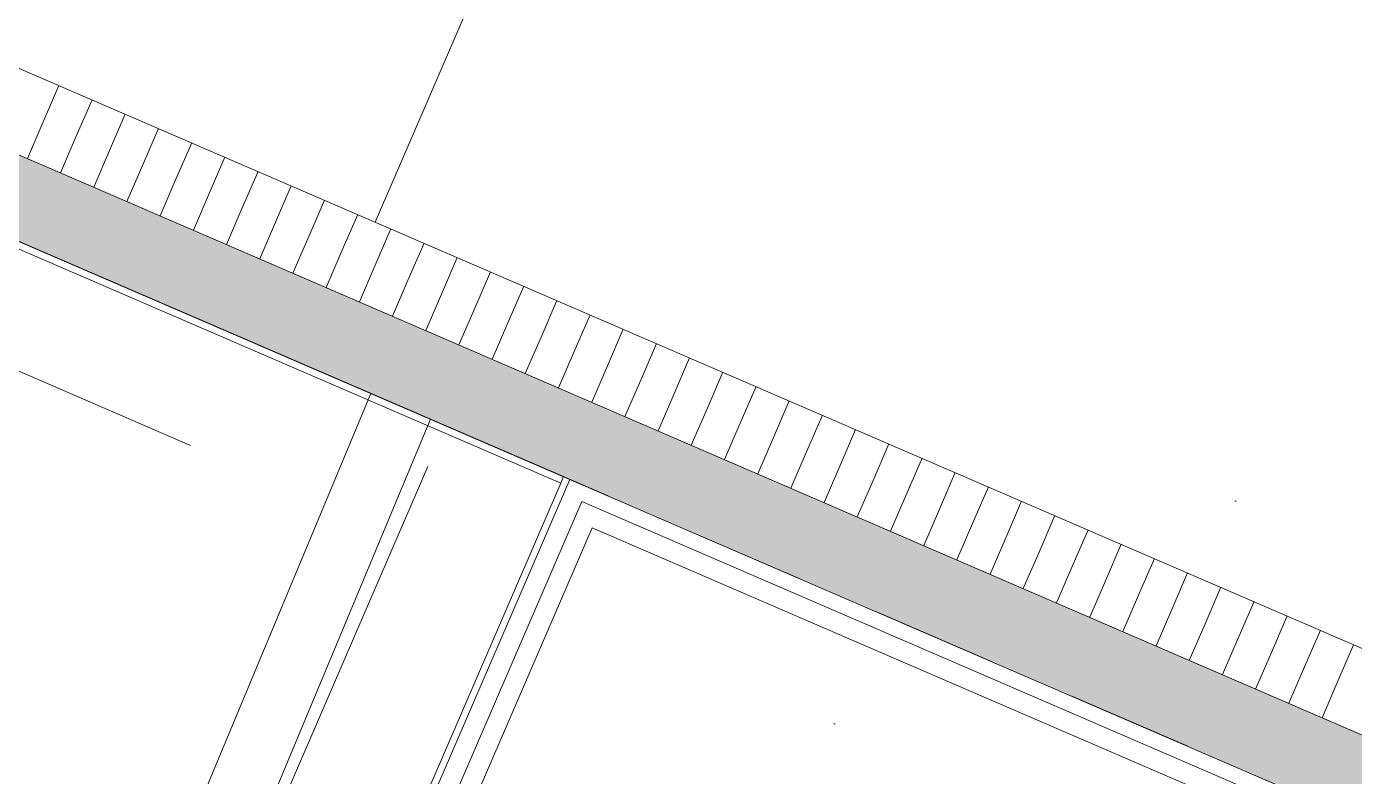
# Model space of a CAD drawing. Header units: millimetres. Extents: x 12535370 to 12566104, y 356204400 to 356234587.
# Drawn here: x 12546661 to 12550000, y 356225724 to 356227609 of the extents above; entities that cross this region are included whole.
import ezdxf
from ezdxf.enums import TextEntityAlignment as Align

# ---------------------------------------------------------------- set-up
doc = ezdxf.new("R2010")
doc.units = ezdxf.units.MM
doc.header["$MEASUREMENT"] = 0
doc.linetypes.add('Dashed Long', pattern=[529.166651, 317.499995, -211.666656])
doc.linetypes.add('Dot & Dashed', pattern=[6702.78, 3527.78, -1763.89, 0, -1411.11])
for name, color, linetype in [('New_045 Dachkonstruktionen', 7, 'Continuous'), ('New_255 Plangrafiken', 7, 'Continuous'), ('New_290 Raster _ Achsen', 7, 'Continuous')]:
    doc.layers.add(name, color=color, linetype=linetype)
for name, color, linetype, lineweight in [('New_045 Dachkonstruktionen_Pen_No__1', 7, 'Continuous', 13), ('New_255 Plangrafiken_Pen_No__1', 7, 'Continuous', 13), ('New_255 Plangrafiken_Pen_No__39', 8, 'Continuous', 13), ('New_290 Raster _ Achsen_Pen_No__108', 7, 'Continuous', 13), ('New_Baulinie_Pen_No__21', 1, 'Continuous', 13)]:
    doc.layers.add(name, color=color, linetype=linetype, lineweight=lineweight)
doc.layers.add('New_255 Plangrafiken_Pen_No__38', color=253, linetype='Continuous', lineweight=13, true_color=0xa2a2a2)
doc.styles.add('GENERATED_STYLE_1', font='arial.ttf')

# ---------------------------------------------------------------- blocks, each defined once
blk = doc.blocks.new('*X10', base_point=(12240439.2, 356160438.4))
at = {"layer": 'New_255 Plangrafiken_Pen_No__39', "color": 8, "linetype": 'Continuous', "lineweight": 13}
for p, q in [((12546742.2, 356227461.1), (12546702.6, 356227369.3)), ((12546742.2, 356227461.1), (12546702.6, 356227369.3)), ((12546825.7, 356227425.1), (12546786, 356227333.3)), ((12546825.7, 356227425.1), (12546786, 356227333.3)), ((12546909.2, 356227389), (12546869.5, 356227297.2)), ((12546909.2, 356227389), (12546869.5, 356227297.2)), ((12546702.6, 356227369.3), (12546662.9, 356227277.5)), ((12546702.6, 356227369.3), (12546662.9, 356227277.5)), ((12546992.6, 356227353), (12546953, 356227261.1)), ((12546992.6, 356227353), (12546953, 356227261.1)), ((12546786, 356227333.3), (12546746.4, 356227241.5)), ((12546786, 356227333.3), (12546746.4, 356227241.5)), ((12547076.1, 356227316.9), (12547036.4, 356227225.1)), ((12547076.1, 356227316.9), (12547036.4, 356227225.1)), ((12546869.5, 356227297.2), (12546829.9, 356227205.4)), ((12546869.5, 356227297.2), (12546829.9, 356227205.4)), ((12547159.6, 356227280.8), (12547119.9, 356227189)), ((12547159.6, 356227280.8), (12547119.9, 356227189)), ((12546953, 356227261.1), (12546913.3, 356227169.3)), ((12546953, 356227261.1), (12546913.3, 356227169.3)), ((12547243, 356227244.8), (12547203.4, 356227153)), ((12547243, 356227244.8), (12547203.4, 356227153)), ((12547036.4, 356227225.1), (12546996.8, 356227133.3)), ((12547036.4, 356227225.1), (12546996.8, 356227133.3)), ((12547326.5, 356227208.7), (12547286.8, 356227116.9)), ((12547326.5, 356227208.7), (12547286.8, 356227116.9)), ((12547119.9, 356227189), (12547080.3, 356227097.2)), ((12547119.9, 356227189), (12547080.3, 356227097.2)), ((12547410, 356227172.7), (12547370.3, 356227080.9)), ((12547410, 356227172.7), (12547370.3, 356227080.9)), ((12547203.4, 356227153), (12547163.7, 356227061.2)), ((12547203.4, 356227153), (12547163.7, 356227061.2)), ((12547286.8, 356227116.9), (12547247.2, 356227025.1)), ((12547286.8, 356227116.9), (12547247.2, 356227025.1)), ((12547493.4, 356227136.6), (12547453.8, 356227044.8)), ((12547493.4, 356227136.6), (12547453.8, 356227044.8)), ((12547370.3, 356227080.9), (12547330.7, 356226989.1)), ((12547370.3, 356227080.9), (12547330.7, 356226989.1)), ((12547576.9, 356227100.6), (12547537.3, 356227008.8)), ((12547576.9, 356227100.6), (12547537.3, 356227008.8)), ((12547453.8, 356227044.8), (12547414.1, 356226953)), ((12547453.8, 356227044.8), (12547414.1, 356226953)), ((12547660.4, 356227064.5), (12547620.7, 356226972.7)), ((12547660.4, 356227064.5), (12547620.7, 356226972.7)), ((12547537.3, 356227008.8), (12547497.6, 356226916.9)), ((12547537.3, 356227008.8), (12547497.6, 356226916.9)), ((12547743.8, 356227028.4), (12547704.2, 356226936.6)), ((12547743.8, 356227028.4), (12547704.2, 356226936.6)), ((12547620.7, 356226972.7), (12547581.1, 356226880.9)), ((12547620.7, 356226972.7), (12547581.1, 356226880.9)), ((12547827.3, 356226992.4), (12547787.7, 356226900.6)), ((12547827.3, 356226992.4), (12547787.7, 356226900.6)), ((12547704.2, 356226936.6), (12547664.5, 356226844.8)), ((12547704.2, 356226936.6), (12547664.5, 356226844.8)), ((12547910.8, 356226956.3), (12547871.1, 356226864.5)), ((12547910.8, 356226956.3), (12547871.1, 356226864.5)), ((12547994.3, 356226920.3), (12547954.6, 356226828.5)), ((12547994.3, 356226920.3), (12547954.6, 356226828.5)), ((12547787.7, 356226900.6), (12547748, 356226808.8)), ((12547787.7, 356226900.6), (12547748, 356226808.8)), ((12548077.7, 356226884.2), (12548038.1, 356226792.4)), ((12548077.7, 356226884.2), (12548038.1, 356226792.4)), ((12547871.1, 356226864.5), (12547831.5, 356226772.7)), ((12547871.1, 356226864.5), (12547831.5, 356226772.7)), ((12548161.2, 356226848.2), (12548121.5, 356226756.4)), ((12548161.2, 356226848.2), (12548121.5, 356226756.4)), ((12547954.6, 356226828.5), (12547914.9, 356226736.7)), ((12547954.6, 356226828.5), (12547914.9, 356226736.7)), ((12548244.7, 356226812.1), (12548205, 356226720.3)), ((12548244.7, 356226812.1), (12548205, 356226720.3)), ((12548038.1, 356226792.4), (12547998.4, 356226700.6)), ((12548038.1, 356226792.4), (12547998.4, 356226700.6)), ((12548328.1, 356226776), (12548288.5, 356226684.2)), ((12548328.1, 356226776), (12548288.5, 356226684.2)), ((12548121.5, 356226756.4), (12548081.9, 356226664.6)), ((12548121.5, 356226756.4), (12548081.9, 356226664.6)), ((12548411.6, 356226740), (12548371.9, 356226648.2)), ((12548411.6, 356226740), (12548371.9, 356226648.2)), ((12548205, 356226720.3), (12548165.3, 356226628.5)), ((12548205, 356226720.3), (12548165.3, 356226628.5)), ((12548495.1, 356226703.9), (12548455.4, 356226612.1)), ((12548495.1, 356226703.9), (12548455.4, 356226612.1)), ((12548288.5, 356226684.2), (12548248.8, 356226592.4)), ((12548288.5, 356226684.2), (12548248.8, 356226592.4)), ((12548371.9, 356226648.2), (12548332.3, 356226556.4)), ((12548371.9, 356226648.2), (12548332.3, 356226556.4)), ((12548578.5, 356226667.9), (12548538.9, 356226576.1)), ((12548578.5, 356226667.9), (12548538.9, 356226576.1)), ((12548455.4, 356226612.1), (12548415.8, 356226520.3)), ((12548455.4, 356226612.1), (12548415.8, 356226520.3)), ((12548662, 356226631.8), (12548622.3, 356226540)), ((12548662, 356226631.8), (12548622.3, 356226540)), ((12548538.9, 356226576.1), (12548499.2, 356226484.3)), ((12548538.9, 356226576.1), (12548499.2, 356226484.3)), ((12548745.5, 356226595.8), (12548705.8, 356226504)), ((12548745.5, 356226595.8), (12548705.8, 356226504)), ((12548622.3, 356226540), (12548582.7, 356226448.2)), ((12548622.3, 356226540), (12548582.7, 356226448.2)), ((12548828.9, 356226559.7), (12548789.3, 356226467.9)), ((12548828.9, 356226559.7), (12548789.3, 356226467.9)), ((12548705.8, 356226504), (12548666.2, 356226412.2)), ((12548705.8, 356226504), (12548666.2, 356226412.2)), ((12548912.4, 356226523.6), (12548872.8, 356226431.8)), ((12548912.4, 356226523.6), (12548872.8, 356226431.8)), ((12548995.9, 356226487.6), (12548956.2, 356226395.8)), ((12548995.9, 356226487.6), (12548956.2, 356226395.8)), ((12548789.3, 356226467.9), (12548749.6, 356226376.1)), ((12548789.3, 356226467.9), (12548749.6, 356226376.1)), ((12549079.3, 356226451.5), (12549039.7, 356226359.7)), ((12549079.3, 356226451.5), (12549039.7, 356226359.7)), ((12548872.8, 356226431.8), (12548833.1, 356226340)), ((12548872.8, 356226431.8), (12548833.1, 356226340)), ((12549162.8, 356226415.5), (12549123.2, 356226323.7)), ((12549162.8, 356226415.5), (12549123.2, 356226323.7)), ((12548956.2, 356226395.8), (12548916.6, 356226304)), ((12548956.2, 356226395.8), (12548916.6, 356226304)), ((12549246.3, 356226379.4), (12549206.6, 356226287.6)), ((12549246.3, 356226379.4), (12549206.6, 356226287.6)), ((12549039.7, 356226359.7), (12549000, 356226267.9)), ((12549039.7, 356226359.7), (12549000, 356226267.9)), ((12549329.8, 356226343.4), (12549290.1, 356226251.6)), ((12549329.8, 356226343.4), (12549290.1, 356226251.6)), ((12549123.2, 356226323.7), (12549083.5, 356226231.9)), ((12549123.2, 356226323.7), (12549083.5, 356226231.9)), ((12549413.2, 356226307.3), (12549373.6, 356226215.5)), ((12549413.2, 356226307.3), (12549373.6, 356226215.5)), ((12549206.6, 356226287.6), (12549167, 356226195.8)), ((12549206.6, 356226287.6), (12549167, 356226195.8)), ((12549496.7, 356226271.2), (12549457, 356226179.4)), ((12549496.7, 356226271.2), (12549457, 356226179.4)), ((12549290.1, 356226251.6), (12549250.4, 356226159.8)), ((12549290.1, 356226251.6), (12549250.4, 356226159.8)), ((12549373.6, 356226215.5), (12549333.9, 356226123.7)), ((12549373.6, 356226215.5), (12549333.9, 356226123.7)), ((12549580.2, 356226235.2), (12549540.5, 356226143.4)), ((12549580.2, 356226235.2), (12549540.5, 356226143.4)), ((12549457, 356226179.4), (12549417.4, 356226087.6)), ((12549457, 356226179.4), (12549417.4, 356226087.6)), ((12549663.6, 356226199.1), (12549624, 356226107.3)), ((12549663.6, 356226199.1), (12549624, 356226107.3)), ((12549540.5, 356226143.4), (12549500.8, 356226051.6)), ((12549540.5, 356226143.4), (12549500.8, 356226051.6)), ((12549747.1, 356226163.1), (12549707.4, 356226071.3)), ((12549747.1, 356226163.1), (12549707.4, 356226071.3)), ((12549624, 356226107.3), (12549584.3, 356226015.5)), ((12549624, 356226107.3), (12549584.3, 356226015.5)), ((12549830.6, 356226127), (12549790.9, 356226035.2)), ((12549830.6, 356226127), (12549790.9, 356226035.2)), ((12549707.4, 356226071.3), (12549667.8, 356225979.5)), ((12549707.4, 356226071.3), (12549667.8, 356225979.5)), ((12549914, 356226091), (12549874.4, 356225999.2)), ((12549914, 356226091), (12549874.4, 356225999.2)), ((12549790.9, 356226035.2), (12549751.2, 356225943.4)), ((12549790.9, 356226035.2), (12549751.2, 356225943.4)), ((12549997.5, 356226054.9), (12549957.8, 356225963.1)), ((12549997.5, 356226054.9), (12549957.8, 356225963.1)), ((12549874.4, 356225999.2), (12549834.7, 356225907.4)), ((12549874.4, 356225999.2), (12549834.7, 356225907.4)), ((12549957.8, 356225963.1), (12549918.2, 356225871.3)), ((12549957.8, 356225963.1), (12549918.2, 356225871.3))]:
    blk.add_line(p, q, dxfattribs=at)
blk = doc.blocks.new('Fill_2', base_point=(12240439.2, 356160438.4))
at = {"layer": 'New_255 Plangrafiken_Pen_No__39', "color": 8, "linetype": 'Continuous', "lineweight": 13, "flags": 128}
blk.add_lwpolyline([(12554964.2, 356223691.5), (12544705.2, 356228123.2), (12544784.6, 356228306.8), (12555043.5, 356223875.1)], close=True, dxfattribs=at)
at = {"layer": 'New_255 Plangrafiken_Pen_No__39', "color": 8, "linetype": 'Continuous', "lineweight": 13}
blk.add_blockref('*X10', (12240439.2, 356160438.4), dxfattribs=at)
blk = doc.blocks.new('Roof_3', base_point=(12544625.9, 356227939.6))
at = {"layer": 'New_045 Dachkonstruktionen_Pen_No__1', "color": 7, "linetype": 'Continuous', "lineweight": 13, "flags": 128}
for points in [[(12544803.1, 356227843.8), (12548004, 356226461.1)], [(12548011, 356226477.3), (12544809.6, 356227860.2)], [(12548004, 356226461.1), (12548011, 356226477.3)], [(12548004, 356226461.1), (12546411.9, 356222775.4)]]:
    blk.add_lwpolyline(points, dxfattribs=at)
blk = doc.blocks.new('Standard grid marker[4]', base_point=(12542916.7, 356228351.1))
at = {"layer": 'New_290 Raster _ Achsen_Pen_No__108', "color": 7, "linetype": 'Dot & Dashed', "lineweight": 13}
blk.add_line((12543834.8, 356227954.6), (12564850.8, 356218876), dxfattribs=at)
at = {"layer": 'New_290 Raster _ Achsen_Pen_No__108', "color": 7, "lineweight": 13, "style": 'GENERATED_STYLE_1'}
for tag, p in [('AC_MarkerText_1_0', (12542799.4, 356228486.6)), ('AC_MarkerText_1_1', (12565972.8, 356218476.1))]:
    blk.add_attdef(tag, text='', height=150, rotation=336.6365, dxfattribs=at).set_placement(p, align=Align.TOP_CENTER)
blk = doc.blocks.new('Standard grid marker[5]', base_point=(12552195.2, 356232191.6))
at = {"layer": 'New_290 Raster _ Achsen_Pen_No__108', "color": 7, "linetype": 'Dot & Dashed', "lineweight": 13}
blk.add_line((12551798.6, 356231273.6), (12543740.5, 356212619.7), dxfattribs=at)
at = {"layer": 'New_290 Raster _ Achsen_Pen_No__108', "color": 7, "lineweight": 13, "style": 'GENERATED_STYLE_1'}
for tag, p in [('AC_MarkerText_1_0', (12552307.9, 356232418.3)), ('AC_MarkerText_1_1', (12543317.8, 356211607.1))]:
    blk.add_attdef(tag, text='', height=150, rotation=336.6365, dxfattribs=at).set_placement(p, align=Align.TOP_CENTER)
blk = doc.blocks.new('Polyline_2', base_point=(12541250.4, 356211075.1))
at = {"layer": 'New_255 Plangrafiken_Pen_No__1', "color": 7, "linetype": 'Dot & Dashed', "lineweight": 13, "flags": 128}
blk.add_lwpolyline([(12541250.4, 356211075.1), (12541043.5, 356211164.5), (12550464.5, 356232973.1), (12550472.7, 356232969.6)], dxfattribs=at)
blk = doc.blocks.new('Polyline_3', base_point=(12542882.6, 356210370))
at = {"layer": 'New_255 Plangrafiken_Pen_No__1', "color": 7, "linetype": 'Dot & Dashed', "lineweight": 13, "flags": 128}
blk.add_lwpolyline([(12542882.6, 356210370), (12543089.5, 356210280.7), (12552742.3, 356232625.8), (12552734.1, 356232629.4)], dxfattribs=at)

msp = doc.modelspace()

# ---------------------------------------------------------------- hatches: boundary and pattern name
at = {"layer": 'New_255 Plangrafiken_Pen_No__1', "linetype": 'Continuous', "lineweight": 13}
h = msp.add_hatch(dxfattribs=at)
h.set_pattern_fill('DOUBLE_1_8', style=0, pattern_type=2)
h.set_pattern_definition([(67.362, (12545980, 356226374.4), (-1212.73, 910.9), []), (67.362, (12545845.3, 356226475.7), (-1212.73, 910.9), [])])
h.paths.add_polyline_path([(12543006.793, 356223901.327), (12545475.444, 356222834.911), (12546301.861, 356222477.912), (12548026.618, 356226470.559), (12544625.934, 356227939.598)])
h.paths.add_polyline_path([(12544792.462, 356224353.201), (12545401.332, 356225762.677), (12546529.638, 356225275.268), (12545920.768, 356223865.792)], flags=0)
at = {"layer": 'New_255 Plangrafiken_Pen_No__38', "linetype": 'Continuous', "lineweight": 13, "true_color": 0xa2a2a2}
msp.add_hatch(color=253, dxfattribs=at).paths.add_polyline_path([(12544625.934, 356227939.598), (12555111.397, 356223410.052), (12555076.056, 356223643.182), (12544705.247, 356228123.199)])

# ---------------------------------------------------------------- linework, layer by layer
at = {"layer": 'New_255 Plangrafiken_Pen_No__1', "color": 7, "linetype": 'Continuous', "lineweight": 13, "flags": 128}
for points in [[(12544625.934, 356227939.598), (12555111.397, 356223410.052), (12555076.056, 356223643.182), (12544705.247, 356228123.199)], [(12543006.793, 356223901.327), (12545475.444, 356222834.911), (12546301.861, 356222477.912), (12548026.618, 356226470.559), (12544625.934, 356227939.598)]]:
    msp.add_lwpolyline(points, close=True, dxfattribs=at)
at = {"layer": 'New_255 Plangrafiken_Pen_No__1', "color": 7, "linetype": 'Continuous', "lineweight": 13}
for points in [[(12542355.074, 356219359.11), (12543747.917, 356222937.117), (12546113.317, 356221915.305), (12548056.951, 356226414.695), (12551474.193, 356224938.503), (12552054.476, 356221248.919)], [(12547646.803, 356225339.158), (12548083.023, 356226348.966), (12551429.079, 356224903.526), (12552000.172, 356221272.377)]]:
    msp.add_lwpolyline(points, dxfattribs=at)
at = {"layer": 'New_255 Plangrafiken_Pen_No__39', "color": 8, "linetype": 'Continuous', "lineweight": 13}
msp.add_lwpolyline([(12547537.424, 356227117.609), (12548370.189, 356229045.432), (12551401.067, 356227733.642), (12551786.007, 356225282.291)], dxfattribs=at)
at = {"layer": 'New_Baulinie_Pen_No__21', "color": 1, "linetype": 'Dashed Long', "lineweight": 13}
msp.add_lwpolyline([(12541516.719, 356229282.727), (12561182.515, 356220787.43)], dxfattribs=at)

# ---------------------------------------------------------------- block references
at = {"layer": 'New_045 Dachkonstruktionen', "color": 7, "linetype": 'Continuous', "lineweight": 13}
msp.add_blockref('Roof_3', (12544625.934, 356227939.598), dxfattribs=at)
at = {"layer": 'New_255 Plangrafiken', "color": 7, "linetype": 'Dot & Dashed', "lineweight": 13}
for name, p in [('Polyline_2', (12541250.431, 356211075.105)), ('Polyline_3', (12542882.615, 356210370.028))]:
    msp.add_blockref(name, p, dxfattribs=at)
at = {"layer": 'New_255 Plangrafiken_Pen_No__39', "color": 8, "linetype": 'Continuous', "lineweight": 13}
msp.add_blockref('Fill_2', (12240439.157, 356160438.356), dxfattribs=at)
at = {"layer": 'New_290 Raster _ Achsen', "color": 7, "linetype": 'Continuous', "lineweight": 13}
for name, p in [('Standard grid marker[5]', (12552195.197, 356232191.641)), ('Standard grid marker[4]', (12542916.746, 356228351.144))]:
    msp.add_blockref(name, p, dxfattribs=at)

doc.saveas('drawing.dxf')
